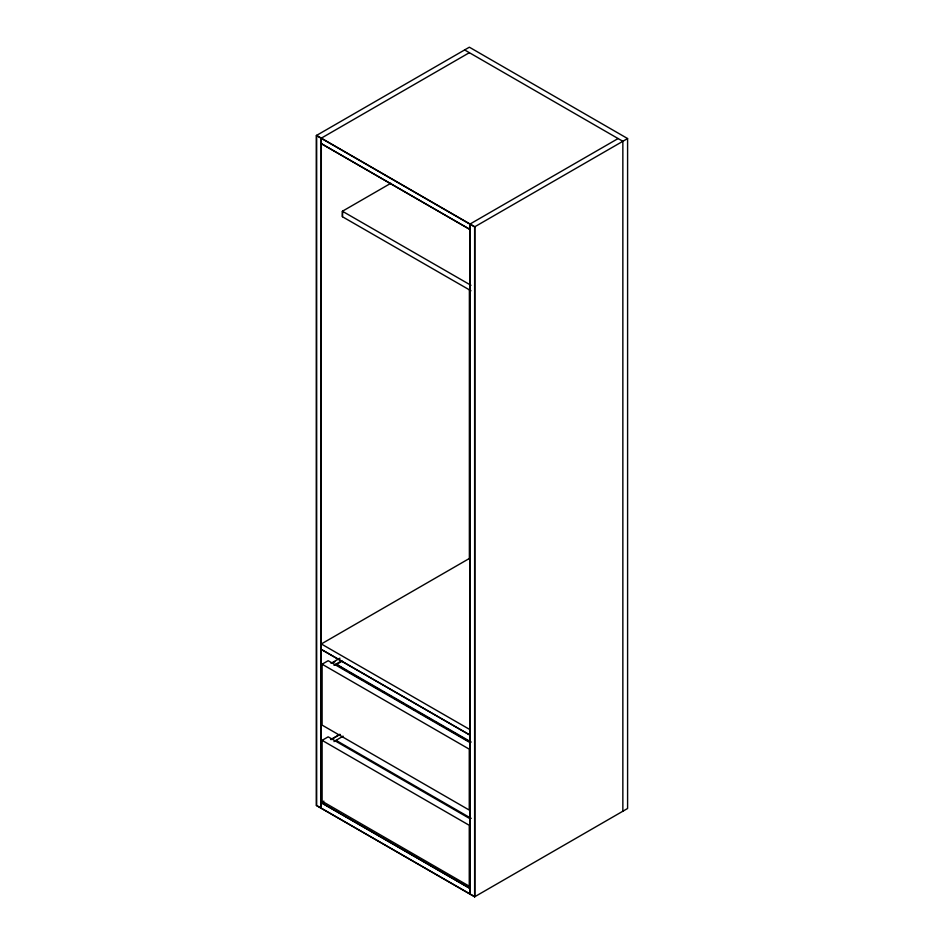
<?xml version="1.0" encoding="UTF-8"?>
<svg xmlns="http://www.w3.org/2000/svg" width="944" height="944" viewBox="0 0 944 944"><rect width="100%" height="100%" fill="white"/><g stroke="black" fill="none" stroke-linecap="round" stroke-linejoin="round"><path stroke-width="1.42" d="M316.405 135.511L469.369 47.2L627.595 138.556L627.595 808.489L474.631 896.8L316.405 805.444L316.405 135.511L474.631 226.867L627.595 138.556M469.369 52.687L321.149 138.249L321.149 808.182L321.314 138.154M470.962 290.764L342.412 216.719L342.412 211.244L390.804 183.301M342.412 216.719L342.566 211.149M618.096 138.556L469.888 224.117L469.888 894.062L470.053 224.035M469.522 558.388L321.314 643.961L470.206 729.747L470.206 735.223L321.314 649.437L470.206 735.223M322.105 664.21L469.262 749.17L469.262 810.07L322.105 725.11L322.105 664.21L328.17 660.706L470.254 742.739M331.025 663.325L339.923 658.192M332.288 663.195L334.837 661.732M333.975 665.272L341.811 660.753M335.462 665.024L341.811 661.355M322.105 740.344L469.262 825.304L469.262 886.204L322.105 801.244L322.105 740.344L328.17 736.839L470.254 818.873M331.025 739.459L339.923 734.314M331.025 739.636L339.923 734.503M333.975 741.595L343.085 736.143M316.405 805.444L474.797 896.706L474.797 226.772L316.559 135.417L316.559 805.35M323.863 801.137L321.149 802.707L470.053 888.481L321.314 802.612M464.613 49.938L622.851 141.293L622.851 811.226M342.412 211.244L470.962 285.277M471.186 742.067L336.076 664.057L346.271 670.559M348.832 672.022L362.85 680.117M365.399 681.592L380.692 690.43M383.24 691.893L385.789 693.368M388.338 694.843L392.161 697.05M394.71 698.525L403.631 703.669M406.18 705.144L415.112 710.289M417.661 711.764L432.954 720.602M435.503 722.066L444.423 727.222M446.972 728.697L468.637 741.205M471.186 818.377L336.076 740.367M474.631 226.867L474.631 896.8M469.369 289.737L469.369 559.178M321.314 143.641L470.053 229.51L321.314 143.641"/></g></svg>
